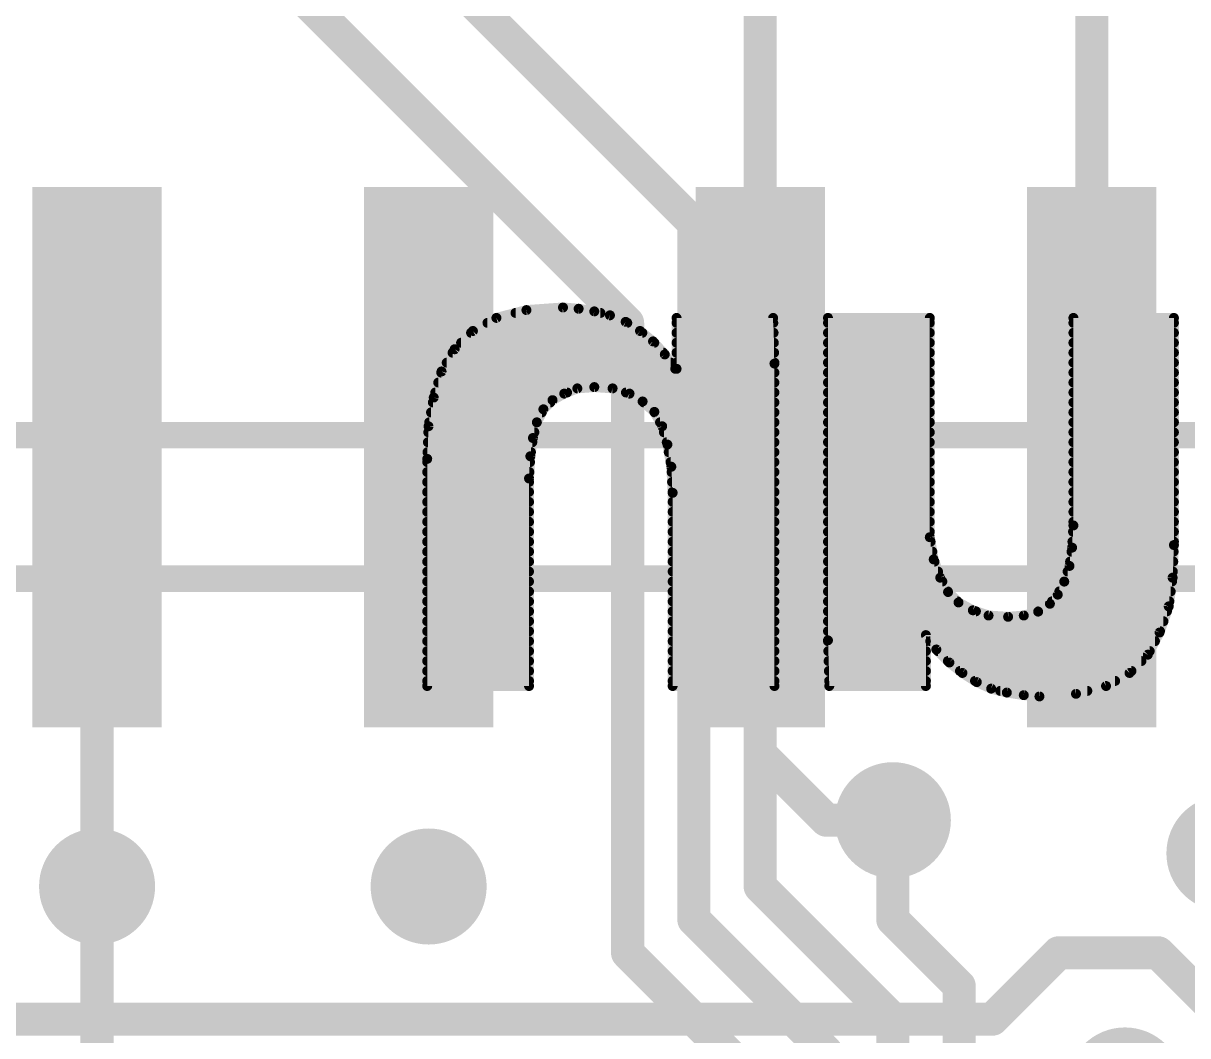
# Model space of a CAD drawing. Extents: x -1 to 106, y -18 to 72.
# Drawn here: x 26.1 to 35.02, y 50.93 to 58.68 of the extents above; entities that cross this region are included whole.
import ezdxf

# ---------------------------------------------------------------- set-up
doc = ezdxf.new("R2010")
doc.units = 0
for name, color, linetype in [('1', 12, 'CONTINUOUS'), ('16', 132, 'CONTINUOUS'), ('18', 110, 'CONTINUOUS'), ('21', 41, 'CONTINUOUS'), ('22', 40, 'CONTINUOUS'), ('51', 53, 'CONTINUOUS')]:
    doc.layers.add(name, color=color, linetype=linetype)

# ---------------------------------------------------------------- blocks, each defined once
blk = doc.blocks.new('RECT')
blk.add_solid([(-0.5, -0.5), (0.5, -0.5), (-0.5, 0.5), (0.5, 0.5)])
blk = doc.blocks.new('ROUNDV')
at = {"const_width": 0.5}
blk.add_lwpolyline([(0, -0.25, 1), (0, 0.25, 1), (0, -0.25)], format="xyb", dxfattribs=at)

msp = doc.modelspace()

# ---------------------------------------------------------------- linework, layer by layer
at = {"layer": '1', "const_width": 0.254}
for points in [[(34.29, 55.3593), (34.29, 59.182)], [(26.67, 55.3593), (26.67, 52.07)], [(31.75, 55.3593), (31.75, 53.086)], [(31.75, 53.086), (32.258, 52.578)], [(32.258, 52.578), (32.766, 52.578)], [(33.528, 51.054), (34.036, 51.562)], [(34.036, 51.562), (34.798, 51.562)], [(34.798, 51.562), (36.068, 50.292)], [(21.336, 51.054), (33.528, 51.054)]]:
    msp.add_lwpolyline(points, dxfattribs=at)
at = {"layer": '1', "const_width": 0.127}
for points in [[(26.7335, 55.3593, 1), (26.6065, 55.3593)], [(31.8135, 55.3593, 1), (31.6865, 55.3593)], [(34.2265, 55.3593, 1), (34.3535, 55.3593)], [(31.7949, 53.1309, 1), (31.7051, 53.0411)], [(31.6865, 53.086, 1), (31.8135, 53.086)], [(32.258, 52.6415, 1), (32.258, 52.5145)], [(32.2131, 52.5331, 1), (32.3029, 52.6229)], [(32.766, 52.5145, 1), (32.766, 52.6415)], [(26.6065, 52.07, 1), (26.7335, 52.07)], [(34.036, 51.6255, 1), (34.036, 51.4985)], [(34.0809, 51.5171, 1), (33.9911, 51.6069)], [(34.8429, 51.6069, 1), (34.7531, 51.5171)], [(34.798, 51.4985, 1), (34.798, 51.6255)], [(33.4831, 51.0989, 1), (33.5729, 51.0091)], [(33.528, 50.9905, 1), (33.528, 51.1175)]]:
    msp.add_lwpolyline(points, format="xyb", dxfattribs=at)
at = {"layer": '16', "const_width": 0.254}
for points in [[(27.94, 59.182), (30.734, 56.388)], [(29.21, 59.182), (31.242, 57.15)], [(31.75, 59.182), (31.75, 52.07)], [(31.242, 57.15), (31.242, 51.816)], [(30.734, 56.388), (30.734, 51.562)], [(32.766, 51.816), (32.766, 52.578)], [(26.67, 52.07), (26.67, 48.006)], [(32.766, 51.054), (31.75, 52.07)], [(31.242, 51.816), (32.258, 50.8)], [(33.274, 51.308), (32.766, 51.816)], [(31.75, 50.546), (30.734, 51.562)], [(33.274, 47.498), (33.274, 51.308)], [(32.766, 47.244), (32.766, 51.054)], [(32.258, 50.8), (32.258, 46.482)]]:
    msp.add_lwpolyline(points, dxfattribs=at)
at = {"layer": '16', "const_width": 0.127}
for points in [[(31.3055, 57.15, 1), (31.1785, 57.15)], [(31.1971, 57.1051, 1), (31.2869, 57.1949)], [(30.7975, 56.388, 1), (30.6705, 56.388)], [(30.6891, 56.3431, 1), (30.7789, 56.4329)], [(32.8295, 52.578, 1), (32.7025, 52.578)], [(26.7335, 52.07, 1), (26.6065, 52.07)], [(31.7949, 52.1149, 1), (31.7051, 52.0251)], [(31.6865, 52.07, 1), (31.8135, 52.07)], [(31.2869, 51.8609, 1), (31.1971, 51.7711)], [(32.8109, 51.8609, 1), (32.7211, 51.7711)], [(31.1785, 51.816, 1), (31.3055, 51.816)], [(32.7025, 51.816, 1), (32.8295, 51.816)], [(30.7789, 51.6069, 1), (30.6891, 51.5171)], [(30.6705, 51.562, 1), (30.7975, 51.562)], [(33.3375, 51.308, 1), (33.2105, 51.308)], [(33.2291, 51.2631, 1), (33.3189, 51.3529)], [(32.8295, 51.054, 1), (32.7025, 51.054)], [(32.7211, 51.0091, 1), (32.8109, 51.0989)], [(32.3215, 50.8, 1), (32.1945, 50.8)]]:
    msp.add_lwpolyline(points, format="xyb", dxfattribs=at)
at = {"layer": '21', "const_width": 0.2032}
msp.add_lwpolyline([(69.79, 54.428), (11.49, 54.428)], dxfattribs=at)
at = {"layer": '22', "const_width": 0.0762}
for points in [[(29.729, 56.426), (29.549, 56.326)], [(29.959, 56.486), (29.729, 56.426)], [(29.8754, 56.4642), (30.5262, 56.4642)], [(30.239, 56.506), (29.959, 56.486)], [(30.359, 56.496), (30.239, 56.506)], [(30.479, 56.476), (30.359, 56.496)], [(30.599, 56.446), (30.479, 56.476)], [(30.719, 56.396), (30.599, 56.446)], [(31.849, 56.426), (31.109, 56.426)], [(31.109, 56.426), (31.109, 56.036)], [(31.859, 56.076), (31.849, 56.426)], [(33.049, 56.426), (32.269, 56.426)], [(32.269, 56.426), (32.269, 53.956)], [(33.049, 54.746), (33.049, 56.426)], [(34.919, 56.426), (34.149, 56.426)], [(34.149, 56.426), (34.149, 54.836)], [(34.919, 54.686), (34.919, 56.426)], [(29.6606, 56.388), (30.7316, 56.388)], [(30.829, 56.326), (30.719, 56.396)], [(31.109, 56.388), (31.8501, 56.388)], [(32.269, 56.388), (33.049, 56.388)], [(34.149, 56.388), (34.919, 56.388)], [(29.549, 56.326), (29.409, 56.186)], [(29.5348, 56.3118), (30.8468, 56.3118)], [(30.929, 56.246), (30.829, 56.326)], [(31.109, 56.3118), (31.8523, 56.3118)], [(32.269, 56.3118), (33.049, 56.3118)], [(34.149, 56.3118), (34.919, 56.3118)], [(29.409, 56.186), (29.309, 56.016)], [(29.3934, 56.1594), (31.0069, 56.1594)], [(29.4586, 56.2356), (30.9384, 56.2356)], [(31.019, 56.146), (30.929, 56.246)], [(31.109, 56.2356), (31.8544, 56.2356)], [(31.109, 56.1594), (31.8566, 56.1594)], [(32.269, 56.2356), (33.049, 56.2356)], [(32.269, 56.1594), (33.049, 56.1594)], [(34.149, 56.2356), (34.919, 56.2356)], [(34.149, 56.1594), (34.919, 56.1594)], [(29.3485, 56.0832), (31.0647, 56.0832)], [(31.099, 56.036), (31.019, 56.146)], [(31.109, 56.0832), (31.8588, 56.0832)], [(31.859, 53.606), (31.859, 56.076)], [(32.269, 56.0832), (33.049, 56.0832)], [(34.149, 56.0832), (34.919, 56.0832)], [(29.309, 56.016), (29.249, 55.816)], [(29.3063, 56.007), (31.859, 56.007)], [(31.109, 56.036), (31.099, 56.036)], [(32.269, 56.007), (33.049, 56.007)], [(34.149, 56.007), (34.919, 56.007)], [(29.2834, 55.9308), (31.859, 55.9308)], [(30.349, 55.886), (30.479, 55.896)], [(30.479, 55.896), (30.619, 55.886)], [(32.269, 55.9308), (33.049, 55.9308)], [(34.149, 55.9308), (34.919, 55.9308)], [(29.249, 55.816), (29.209, 55.596)], [(29.2606, 55.8546), (30.2705, 55.8546)], [(30.159, 55.796), (30.249, 55.846)], [(30.249, 55.846), (30.349, 55.886)], [(30.619, 55.886), (30.749, 55.846)], [(30.7211, 55.8546), (31.859, 55.8546)], [(30.749, 55.846), (30.849, 55.786)], [(32.269, 55.8546), (33.049, 55.8546)], [(34.149, 55.8546), (34.919, 55.8546)], [(29.2422, 55.7784), (30.1414, 55.7784)], [(30.039, 55.626), (30.089, 55.726)], [(30.089, 55.726), (30.159, 55.796)], [(30.849, 55.786), (30.939, 55.706)], [(30.8575, 55.7784), (31.859, 55.7784)], [(32.269, 55.7784), (33.049, 55.7784)], [(34.149, 55.7784), (34.919, 55.7784)], [(29.2145, 55.626), (30.039, 55.626)], [(29.2283, 55.7022), (30.0771, 55.7022)], [(30.009, 55.506), (30.039, 55.626)], [(30.939, 55.706), (30.999, 55.596)], [(30.9411, 55.7022), (31.859, 55.7022)], [(30.9826, 55.626), (31.859, 55.626)], [(32.269, 55.7022), (33.049, 55.7022)], [(32.269, 55.626), (33.049, 55.626)], [(34.149, 55.7022), (34.919, 55.7022)], [(34.149, 55.626), (34.919, 55.626)], [(29.209, 55.596), (29.199, 55.346)], [(29.2072, 55.5498), (30.02, 55.5498)], [(30.999, 55.596), (31.039, 55.456)], [(31.0122, 55.5498), (31.859, 55.5498)], [(32.269, 55.5498), (33.049, 55.5498)], [(34.149, 55.5498), (34.919, 55.5498)], [(29.2041, 55.4736), (30.0044, 55.4736)], [(29.989, 55.366), (30.009, 55.506)], [(31.034, 55.4736), (31.859, 55.4736)], [(31.039, 55.456), (31.069, 55.286)], [(32.269, 55.4736), (33.049, 55.4736)], [(34.149, 55.4736), (34.919, 55.4736)], [(29.2011, 55.3974), (29.9935, 55.3974)], [(29.979, 55.196), (29.989, 55.366)], [(31.0493, 55.3974), (31.859, 55.3974)], [(32.269, 55.3974), (33.049, 55.3974)], [(34.149, 55.3974), (34.919, 55.3974)], [(29.199, 55.346), (29.199, 53.606)], [(29.199, 55.3212), (29.9864, 55.3212)], [(31.0628, 55.3212), (31.859, 55.3212)], [(31.069, 55.286), (31.079, 55.086)], [(32.269, 55.3212), (33.049, 55.3212)], [(34.149, 55.3212), (34.919, 55.3212)], [(29.199, 55.245), (29.9819, 55.245)], [(29.979, 53.606), (29.979, 55.196)], [(31.0711, 55.245), (31.859, 55.245)], [(32.269, 55.245), (33.049, 55.245)], [(34.149, 55.245), (34.919, 55.245)], [(29.199, 55.1688), (29.979, 55.1688)], [(29.199, 55.0926), (29.979, 55.0926)], [(31.0749, 55.1688), (31.859, 55.1688)], [(31.0787, 55.0926), (31.859, 55.0926)], [(32.269, 55.1688), (33.049, 55.1688)], [(32.269, 55.0926), (33.049, 55.0926)], [(34.149, 55.1688), (34.919, 55.1688)], [(34.149, 55.0926), (34.919, 55.0926)], [(29.199, 55.0164), (29.979, 55.0164)], [(31.079, 55.086), (31.079, 53.606)], [(31.079, 55.0164), (31.859, 55.0164)], [(32.269, 55.0164), (33.049, 55.0164)], [(34.149, 55.0164), (34.919, 55.0164)], [(29.199, 54.9402), (29.979, 54.9402)], [(31.079, 54.9402), (31.859, 54.9402)], [(32.269, 54.9402), (33.049, 54.9402)], [(34.149, 54.9402), (34.919, 54.9402)], [(29.199, 54.864), (29.979, 54.864)], [(31.079, 54.864), (31.859, 54.864)], [(32.269, 54.864), (33.049, 54.864)], [(34.149, 54.836), (34.139, 54.666)], [(34.149, 54.864), (34.919, 54.864)], [(29.199, 54.7878), (29.979, 54.7878)], [(31.079, 54.7878), (31.859, 54.7878)], [(32.269, 54.7878), (33.049, 54.7878)], [(33.079, 54.576), (33.049, 54.746)], [(34.1462, 54.7878), (34.919, 54.7878)], [(29.199, 54.7116), (29.979, 54.7116)], [(31.079, 54.7116), (31.859, 54.7116)], [(32.269, 54.7116), (33.0551, 54.7116)], [(34.139, 54.666), (34.119, 54.526)], [(34.1417, 54.7116), (34.919, 54.7116)], [(34.909, 54.436), (34.919, 54.686)], [(29.199, 54.6354), (29.979, 54.6354)], [(29.199, 54.5592), (29.979, 54.5592)], [(31.079, 54.6354), (31.859, 54.6354)], [(31.079, 54.5592), (31.859, 54.5592)], [(32.269, 54.6354), (33.0685, 54.6354)], [(32.269, 54.5592), (33.085, 54.5592)], [(33.129, 54.436), (33.079, 54.576)], [(34.1237, 54.5592), (34.9139, 54.5592)], [(34.1346, 54.6354), (34.917, 54.6354)], [(29.199, 54.483), (29.979, 54.483)], [(31.079, 54.483), (31.859, 54.483)], [(32.269, 54.483), (33.1122, 54.483)], [(34.119, 54.526), (34.079, 54.406)], [(34.1047, 54.483), (34.9109, 54.483)], [(29.199, 54.4068), (29.979, 54.4068)], [(31.079, 54.4068), (31.859, 54.4068)], [(32.269, 54.4068), (33.1449, 54.4068)], [(33.189, 54.326), (33.129, 54.436)], [(34.079, 54.406), (34.029, 54.306)], [(34.0793, 54.4068), (34.905, 54.4068)], [(34.879, 54.216), (34.909, 54.436)], [(29.199, 54.3306), (29.979, 54.3306)], [(31.079, 54.3306), (31.859, 54.3306)], [(32.269, 54.3306), (33.1865, 54.3306)], [(33.269, 54.246), (33.189, 54.326)], [(34.029, 54.306), (33.969, 54.236)], [(34.0413, 54.3306), (34.8946, 54.3306)], [(29.199, 54.2544), (29.979, 54.2544)], [(31.079, 54.2544), (31.859, 54.2544)], [(32.269, 54.2544), (33.2606, 54.2544)], [(33.379, 54.186), (33.269, 54.246)], [(33.969, 54.236), (33.879, 54.176)], [(33.9848, 54.2544), (34.8842, 54.2544)], [(34.809, 54.016), (34.879, 54.216)], [(29.199, 54.1782), (29.979, 54.1782)], [(31.079, 54.1782), (31.859, 54.1782)], [(32.269, 54.1782), (33.4024, 54.1782)], [(33.499, 54.146), (33.379, 54.186)], [(33.649, 54.136), (33.499, 54.146)], [(33.769, 54.146), (33.649, 54.136)], [(33.879, 54.176), (33.769, 54.146)], [(33.8823, 54.1782), (34.8658, 54.1782)], [(29.199, 54.102), (29.979, 54.102)], [(29.199, 54.0258), (29.979, 54.0258)], [(31.079, 54.102), (31.859, 54.102)], [(31.079, 54.0258), (31.859, 54.0258)], [(32.269, 54.102), (34.8391, 54.102)], [(32.269, 54.0258), (34.8124, 54.0258)], [(29.199, 53.9496), (29.979, 53.9496)], [(31.079, 53.9496), (31.859, 53.9496)], [(32.269, 53.956), (32.279, 53.606)], [(32.2692, 53.9496), (33.019, 53.9496)], [(33.019, 53.606), (33.019, 53.996)], [(33.019, 53.996), (33.099, 53.886)], [(33.0527, 53.9496), (34.7738, 53.9496)], [(34.719, 53.846), (34.809, 54.016)], [(29.199, 53.8734), (29.979, 53.8734)], [(31.079, 53.8734), (31.859, 53.8734)], [(32.2714, 53.8734), (33.019, 53.8734)], [(33.099, 53.886), (33.199, 53.786)], [(33.1116, 53.8734), (34.7335, 53.8734)], [(34.579, 53.706), (34.719, 53.846)], [(29.199, 53.7972), (29.979, 53.7972)], [(31.079, 53.7972), (31.859, 53.7972)], [(32.2735, 53.7972), (33.019, 53.7972)], [(33.1878, 53.7972), (34.6702, 53.7972)], [(33.199, 53.786), (33.299, 53.706)], [(29.199, 53.721), (29.979, 53.721)], [(31.079, 53.721), (31.859, 53.721)], [(32.2757, 53.721), (33.019, 53.721)], [(33.2803, 53.721), (34.594, 53.721)], [(33.299, 53.706), (33.409, 53.636)], [(34.399, 53.606), (34.579, 53.706)], [(29.199, 53.6448), (29.979, 53.6448)], [(29.199, 53.606), (29.979, 53.606)], [(31.079, 53.6448), (31.859, 53.6448)], [(31.079, 53.606), (31.859, 53.606)], [(32.2779, 53.6448), (33.019, 53.6448)], [(32.279, 53.606), (33.019, 53.606)], [(33.3952, 53.6448), (34.4688, 53.6448)], [(33.409, 53.636), (33.519, 53.586)], [(33.519, 53.586), (33.639, 53.556)], [(34.169, 53.546), (34.399, 53.606)], [(33.5886, 53.5686), (34.2556, 53.5686)], [(33.639, 53.556), (33.769, 53.536)], [(33.769, 53.536), (33.889, 53.526)], [(33.889, 53.526), (34.169, 53.546)]]:
    msp.add_lwpolyline(points, dxfattribs=at)
at = {"layer": '22', "const_width": 0.0381}
for points in [[(29.7242, 56.4444, 1), (29.7338, 56.4076)], [(29.7383, 56.4093, 1), (29.7197, 56.4427)], [(29.8754, 56.4833, 1), (29.8754, 56.4452)], [(29.9576, 56.505, 1), (29.9604, 56.467)], [(29.9638, 56.4676, 1), (29.9542, 56.5044)], [(30.2406, 56.525, 1), (30.2374, 56.487)], [(30.2404, 56.487, 1), (30.2376, 56.525)], [(30.3621, 56.5148, 1), (30.3559, 56.4772)], [(30.3574, 56.477, 1), (30.3606, 56.515)], [(30.4836, 56.4945, 1), (30.4744, 56.4575)], [(30.4759, 56.4572, 1), (30.4821, 56.4948)], [(30.5262, 56.4452, 1), (30.5262, 56.4833)], [(30.6063, 56.4636, 1), (30.5917, 56.4284)], [(30.5944, 56.4275, 1), (30.6036, 56.4645)], [(31.109, 56.4451, 1), (31.109, 56.407)], [(31.1281, 56.426, 1), (31.09, 56.426)], [(31.868, 56.4265, 1), (31.83, 56.4255)], [(31.849, 56.407, 1), (31.849, 56.4451)], [(32.288, 56.426, 1), (32.2499, 56.426)], [(32.269, 56.4451, 1), (32.269, 56.407)], [(33.068, 56.426, 1), (33.0299, 56.426)], [(33.049, 56.407, 1), (33.049, 56.4451)], [(34.149, 56.4451, 1), (34.149, 56.407)], [(34.1681, 56.426, 1), (34.13, 56.426)], [(34.9381, 56.426, 1), (34.9, 56.426)], [(34.919, 56.407, 1), (34.919, 56.4451)], [(29.6606, 56.4071, 1), (29.6606, 56.369)], [(30.7292, 56.4121, 1), (30.7088, 56.3799)], [(30.7117, 56.3784, 1), (30.7263, 56.4136)], [(30.7316, 56.369, 1), (30.7316, 56.4071)], [(31.109, 56.4071, 1), (31.109, 56.369)], [(31.8501, 56.369, 1), (31.8501, 56.4071)], [(32.269, 56.4071, 1), (32.269, 56.369)], [(33.049, 56.369, 1), (33.049, 56.4071)], [(34.149, 56.4071, 1), (34.149, 56.369)], [(34.919, 56.369, 1), (34.919, 56.4071)], [(29.5348, 56.3309, 1), (29.5348, 56.2928)], [(29.5397, 56.3427, 1), (29.5583, 56.3093)], [(29.5625, 56.3125, 1), (29.5355, 56.3395)], [(30.8409, 56.3409, 1), (30.8171, 56.3111)], [(30.8188, 56.3099, 1), (30.8392, 56.3421)], [(30.8468, 56.2928, 1), (30.8468, 56.3309)], [(31.109, 56.3309, 1), (31.109, 56.2928)], [(31.8523, 56.2928, 1), (31.8523, 56.3309)], [(32.269, 56.3309, 1), (32.269, 56.2928)], [(33.049, 56.2928, 1), (33.049, 56.3309)], [(34.149, 56.3309, 1), (34.149, 56.2928)], [(34.919, 56.2928, 1), (34.919, 56.3309)], [(29.3934, 56.1785, 1), (29.3934, 56.1404)], [(29.3955, 56.1995, 1), (29.4225, 56.1725)], [(29.4254, 56.1763, 1), (29.3926, 56.1957)], [(29.4586, 56.2547, 1), (29.4586, 56.2166)], [(30.9432, 56.2587, 1), (30.9148, 56.2333)], [(30.9171, 56.2311, 1), (30.9409, 56.2609)], [(30.9384, 56.2166, 1), (30.9384, 56.2547)], [(31.0069, 56.1404, 1), (31.0069, 56.1785)], [(31.109, 56.2547, 1), (31.109, 56.2166)], [(31.109, 56.1785, 1), (31.109, 56.1404)], [(31.8544, 56.2166, 1), (31.8544, 56.2547)], [(31.8566, 56.1404, 1), (31.8566, 56.1785)], [(32.269, 56.2547, 1), (32.269, 56.2166)], [(32.269, 56.1785, 1), (32.269, 56.1404)], [(33.049, 56.2166, 1), (33.049, 56.2547)], [(33.049, 56.1404, 1), (33.049, 56.1785)], [(34.149, 56.2547, 1), (34.149, 56.2166)], [(34.149, 56.1785, 1), (34.149, 56.1404)], [(34.919, 56.2166, 1), (34.919, 56.2547)], [(34.919, 56.1404, 1), (34.919, 56.1785)], [(29.3485, 56.1023, 1), (29.3485, 56.0642)], [(31.0344, 56.1572, 1), (31.0036, 56.1348)], [(31.0048, 56.1333, 1), (31.0332, 56.1587)], [(31.0647, 56.0642, 1), (31.0647, 56.1023)], [(31.109, 56.1023, 1), (31.109, 56.0642)], [(31.8781, 56.076, 1), (31.84, 56.076)], [(31.8588, 56.0642, 1), (31.8588, 56.1023)], [(32.269, 56.1023, 1), (32.269, 56.0642)], [(33.049, 56.0642, 1), (33.049, 56.1023)], [(34.149, 56.1023, 1), (34.149, 56.0642)], [(34.919, 56.0642, 1), (34.919, 56.1023)], [(29.3063, 56.0261, 1), (29.3063, 55.988)], [(29.2926, 56.0257, 1), (29.3254, 56.0063)], [(29.3272, 56.0105, 1), (29.2908, 56.0215)], [(31.099, 56.0551, 1), (31.099, 56.017)], [(31.0836, 56.0248, 1), (31.1144, 56.0472)], [(31.09, 56.036, 1), (31.1281, 56.036)], [(31.109, 56.017, 1), (31.109, 56.0551)], [(31.84, 56.0755, 1), (31.878, 56.0765)], [(31.859, 55.988, 1), (31.859, 56.0261)], [(32.269, 56.0261, 1), (32.269, 55.988)], [(33.049, 55.988, 1), (33.049, 56.0261)], [(34.149, 56.0261, 1), (34.149, 55.988)], [(34.919, 55.988, 1), (34.919, 56.0261)], [(29.2834, 55.9499, 1), (29.2834, 55.9118)], [(30.4804, 55.915, 1), (30.4776, 55.877)], [(30.4805, 55.877, 1), (30.4775, 55.915)], [(31.859, 55.9118, 1), (31.859, 55.9499)], [(32.269, 55.9499, 1), (32.269, 55.9118)], [(33.049, 55.9118, 1), (33.049, 55.9499)], [(34.149, 55.9499, 1), (34.149, 55.9118)], [(34.919, 55.9118, 1), (34.919, 55.9499)], [(29.2308, 55.8215, 1), (29.2672, 55.8105)], [(29.2677, 55.8126, 1), (29.2303, 55.8194)], [(29.2606, 55.8737, 1), (29.2606, 55.8356)], [(30.2419, 55.8637, 1), (30.2561, 55.8283)], [(30.2583, 55.8293, 1), (30.2397, 55.8627)], [(30.2705, 55.8356, 1), (30.2705, 55.8737)], [(30.3475, 55.905, 1), (30.3505, 55.867)], [(30.3561, 55.8683, 1), (30.3419, 55.9037)], [(30.6246, 55.9042, 1), (30.6134, 55.8678)], [(30.6176, 55.867, 1), (30.6204, 55.905)], [(30.7211, 55.8737, 1), (30.7211, 55.8356)], [(30.7588, 55.8623, 1), (30.7392, 55.8297)], [(30.7434, 55.8278, 1), (30.7546, 55.8642)], [(31.859, 55.8356, 1), (31.859, 55.8737)], [(32.269, 55.8737, 1), (32.269, 55.8356)], [(33.049, 55.8356, 1), (33.049, 55.8737)], [(34.149, 55.8737, 1), (34.149, 55.8356)], [(34.919, 55.8356, 1), (34.919, 55.8737)], [(29.2422, 55.7975, 1), (29.2422, 55.7594)], [(30.0755, 55.7395, 1), (30.1025, 55.7125)], [(30.106, 55.7175, 1), (30.072, 55.7345)], [(30.1497, 55.8127, 1), (30.1683, 55.7793)], [(30.1414, 55.7594, 1), (30.1414, 55.7975)], [(30.1725, 55.7825, 1), (30.1455, 55.8095)], [(30.8617, 55.8002, 1), (30.8363, 55.7718)], [(30.8575, 55.7975, 1), (30.8575, 55.7594)], [(30.8392, 55.7697, 1), (30.8588, 55.8023)], [(31.859, 55.7594, 1), (31.859, 55.7975)], [(32.269, 55.7975, 1), (32.269, 55.7594)], [(33.049, 55.7594, 1), (33.049, 55.7975)], [(34.149, 55.7975, 1), (34.149, 55.7594)], [(34.919, 55.7594, 1), (34.919, 55.7975)], [(29.2145, 55.6451, 1), (29.2145, 55.607)], [(29.2283, 55.7213, 1), (29.2283, 55.6832)], [(30.0575, 55.6214, 1), (30.0205, 55.6306)], [(30.039, 55.607, 1), (30.039, 55.6451)], [(30.0771, 55.6832, 1), (30.0771, 55.7213)], [(30.9557, 55.7151, 1), (30.9223, 55.6969)], [(30.9411, 55.7213, 1), (30.9411, 55.6832)], [(30.9263, 55.6918, 1), (30.9517, 55.7202)], [(30.9826, 55.6451, 1), (30.9826, 55.607)], [(31.859, 55.6832, 1), (31.859, 55.7213)], [(31.859, 55.607, 1), (31.859, 55.6451)], [(32.269, 55.7213, 1), (32.269, 55.6832)], [(32.269, 55.6451, 1), (32.269, 55.607)], [(33.049, 55.6832, 1), (33.049, 55.7213)], [(33.049, 55.607, 1), (33.049, 55.6451)], [(34.149, 55.7213, 1), (34.149, 55.6832)], [(34.149, 55.6451, 1), (34.149, 55.607)], [(34.919, 55.6832, 1), (34.919, 55.7213)], [(34.919, 55.607, 1), (34.919, 55.6451)], [(29.2072, 55.5689, 1), (29.2072, 55.5308)], [(29.1903, 55.5994, 1), (29.2277, 55.5926)], [(29.228, 55.5952, 1), (29.19, 55.5968)], [(30.022, 55.6345, 1), (30.056, 55.6175)], [(30.02, 55.5308, 1), (30.02, 55.5689)], [(31.0173, 55.6012, 1), (30.9807, 55.5908)], [(30.9823, 55.5869, 1), (31.0157, 55.6051)], [(31.0122, 55.5689, 1), (31.0122, 55.5308)], [(31.859, 55.5308, 1), (31.859, 55.5689)], [(32.269, 55.5689, 1), (32.269, 55.5308)], [(33.049, 55.5308, 1), (33.049, 55.5689)], [(34.149, 55.5689, 1), (34.149, 55.5308)], [(34.919, 55.5308, 1), (34.919, 55.5689)], [(29.2041, 55.4927, 1), (29.2041, 55.4546)], [(29.9905, 55.5106, 1), (30.0275, 55.5014)], [(30.0279, 55.5033, 1), (29.9901, 55.5087)], [(30.0044, 55.4546, 1), (30.0044, 55.4927)], [(31.034, 55.4927, 1), (31.034, 55.4546)], [(31.0578, 55.4593, 1), (31.0202, 55.4527)], [(31.859, 55.4546, 1), (31.859, 55.4927)], [(32.269, 55.4927, 1), (32.269, 55.4546)], [(33.049, 55.4546, 1), (33.049, 55.4927)], [(34.149, 55.4927, 1), (34.149, 55.4546)], [(34.919, 55.4546, 1), (34.919, 55.4927)], [(29.2011, 55.4165, 1), (29.2011, 55.3784)], [(30.008, 55.3649, 1), (29.97, 55.3671)], [(29.9935, 55.3784, 1), (29.9935, 55.4165)], [(31.0207, 55.4508, 1), (31.0573, 55.4612)], [(31.0493, 55.4165, 1), (31.0493, 55.3784)], [(31.859, 55.3784, 1), (31.859, 55.4165)], [(32.269, 55.4165, 1), (32.269, 55.3784)], [(33.049, 55.3784, 1), (33.049, 55.4165)], [(34.149, 55.4165, 1), (34.149, 55.3784)], [(34.919, 55.3784, 1), (34.919, 55.4165)], [(29.2181, 55.346, 1), (29.18, 55.346)], [(29.18, 55.3468, 1), (29.218, 55.3452)], [(29.199, 55.3403, 1), (29.199, 55.3022)], [(29.9701, 55.3687, 1), (30.0079, 55.3633)], [(29.9864, 55.3022, 1), (29.9864, 55.3403)], [(31.0628, 55.3403, 1), (31.0628, 55.3022)], [(31.088, 55.287, 1), (31.05, 55.285)], [(31.0502, 55.2827, 1), (31.0878, 55.2893)], [(31.859, 55.3022, 1), (31.859, 55.3403)], [(32.269, 55.3403, 1), (32.269, 55.3022)], [(33.049, 55.3022, 1), (33.049, 55.3403)], [(34.149, 55.3403, 1), (34.149, 55.3022)], [(34.919, 55.3022, 1), (34.919, 55.3403)], [(29.199, 55.2641, 1), (29.199, 55.226)], [(29.96, 55.1971, 1), (29.998, 55.1949)], [(29.9981, 55.196, 1), (29.96, 55.196)], [(29.9819, 55.226, 1), (29.9819, 55.2641)], [(31.0711, 55.2641, 1), (31.0711, 55.226)], [(31.859, 55.226, 1), (31.859, 55.2641)], [(32.269, 55.2641, 1), (32.269, 55.226)], [(33.049, 55.226, 1), (33.049, 55.2641)], [(34.149, 55.2641, 1), (34.149, 55.226)], [(34.919, 55.226, 1), (34.919, 55.2641)], [(29.199, 55.1879, 1), (29.199, 55.1498)], [(29.199, 55.1117, 1), (29.199, 55.0736)], [(29.979, 55.1498, 1), (29.979, 55.1879)], [(29.979, 55.0736, 1), (29.979, 55.1117)], [(31.0749, 55.1879, 1), (31.0749, 55.1498)], [(31.0787, 55.1117, 1), (31.0787, 55.0736)], [(31.859, 55.1498, 1), (31.859, 55.1879)], [(31.859, 55.0736, 1), (31.859, 55.1117)], [(32.269, 55.1879, 1), (32.269, 55.1498)], [(32.269, 55.1117, 1), (32.269, 55.0736)], [(33.049, 55.1498, 1), (33.049, 55.1879)], [(33.049, 55.0736, 1), (33.049, 55.1117)], [(34.149, 55.1879, 1), (34.149, 55.1498)], [(34.149, 55.1117, 1), (34.149, 55.0736)], [(34.919, 55.1498, 1), (34.919, 55.1879)], [(34.919, 55.0736, 1), (34.919, 55.1117)], [(29.199, 55.0355, 1), (29.199, 54.9974)], [(29.979, 54.9974, 1), (29.979, 55.0355)], [(31.0981, 55.086, 1), (31.06, 55.086)], [(31.06, 55.085, 1), (31.098, 55.087)], [(31.079, 55.0355, 1), (31.079, 54.9974)], [(31.859, 54.9974, 1), (31.859, 55.0355)], [(32.269, 55.0355, 1), (32.269, 54.9974)], [(33.049, 54.9974, 1), (33.049, 55.0355)], [(34.149, 55.0355, 1), (34.149, 54.9974)], [(34.919, 54.9974, 1), (34.919, 55.0355)], [(29.199, 54.9593, 1), (29.199, 54.9212)], [(29.979, 54.9212, 1), (29.979, 54.9593)], [(31.079, 54.9593, 1), (31.079, 54.9212)], [(31.859, 54.9212, 1), (31.859, 54.9593)], [(32.269, 54.9593, 1), (32.269, 54.9212)], [(33.049, 54.9212, 1), (33.049, 54.9593)], [(34.149, 54.9593, 1), (34.149, 54.9212)], [(34.919, 54.9212, 1), (34.919, 54.9593)], [(29.199, 54.8831, 1), (29.199, 54.845)], [(29.979, 54.845, 1), (29.979, 54.8831)], [(31.079, 54.8831, 1), (31.079, 54.845)], [(31.859, 54.845, 1), (31.859, 54.8831)], [(32.269, 54.8831, 1), (32.269, 54.845)], [(33.049, 54.845, 1), (33.049, 54.8831)], [(34.149, 54.8831, 1), (34.149, 54.845)], [(34.168, 54.8349, 1), (34.13, 54.8371)], [(34.919, 54.845, 1), (34.919, 54.8831)], [(29.199, 54.8069, 1), (29.199, 54.7688)], [(29.979, 54.7688, 1), (29.979, 54.8069)], [(31.079, 54.8069, 1), (31.079, 54.7688)], [(31.859, 54.7688, 1), (31.859, 54.8069)], [(32.269, 54.8069, 1), (32.269, 54.7688)], [(33.0678, 54.7493, 1), (33.0302, 54.7427)], [(33.049, 54.7688, 1), (33.049, 54.8069)], [(34.1462, 54.8069, 1), (34.1462, 54.7688)], [(34.13, 54.836, 1), (34.1681, 54.836)], [(34.919, 54.7688, 1), (34.919, 54.8069)], [(29.199, 54.7307, 1), (29.199, 54.6926)], [(29.979, 54.6926, 1), (29.979, 54.7307)], [(31.079, 54.7307, 1), (31.079, 54.6926)], [(31.859, 54.6926, 1), (31.859, 54.7307)], [(32.269, 54.7307, 1), (32.269, 54.6926)], [(33.0299, 54.746, 1), (33.068, 54.746)], [(33.0551, 54.6926, 1), (33.0551, 54.7307)], [(34.12, 54.6671, 1), (34.158, 54.6649)], [(34.1579, 54.6633, 1), (34.1201, 54.6687)], [(34.1417, 54.7307, 1), (34.1417, 54.6926)], [(34.938, 54.6852, 1), (34.9, 54.6868)], [(34.9, 54.686, 1), (34.9381, 54.686)], [(34.919, 54.6926, 1), (34.919, 54.7307)], [(29.199, 54.6545, 1), (29.199, 54.6164)], [(29.199, 54.5783, 1), (29.199, 54.5402)], [(29.979, 54.6164, 1), (29.979, 54.6545)], [(29.979, 54.5402, 1), (29.979, 54.5783)], [(31.079, 54.6545, 1), (31.079, 54.6164)], [(31.079, 54.5783, 1), (31.079, 54.5402)], [(31.859, 54.6164, 1), (31.859, 54.6545)], [(31.859, 54.5402, 1), (31.859, 54.5783)], [(32.269, 54.6545, 1), (32.269, 54.6164)], [(32.269, 54.5783, 1), (32.269, 54.5402)], [(33.0969, 54.5824, 1), (33.0611, 54.5696)], [(33.0602, 54.5727, 1), (33.0978, 54.5793)], [(33.0685, 54.6164, 1), (33.0685, 54.6545)], [(33.085, 54.5402, 1), (33.085, 54.5783)], [(34.1237, 54.5783, 1), (34.1237, 54.5402)], [(34.1346, 54.6545, 1), (34.1346, 54.6164)], [(34.9139, 54.5402, 1), (34.9139, 54.5783)], [(34.917, 54.6164, 1), (34.917, 54.6545)], [(29.199, 54.5021, 1), (29.199, 54.464)], [(29.979, 54.464, 1), (29.979, 54.5021)], [(31.079, 54.5021, 1), (31.079, 54.464)], [(31.859, 54.464, 1), (31.859, 54.5021)], [(32.269, 54.5021, 1), (32.269, 54.464)], [(33.1122, 54.464, 1), (33.1122, 54.5021)], [(34.1047, 54.5021, 1), (34.1047, 54.464)], [(34.1001, 54.5287, 1), (34.1379, 54.5233)], [(34.1371, 54.52, 1), (34.1009, 54.532)], [(34.9109, 54.464, 1), (34.9109, 54.5021)], [(29.199, 54.4259, 1), (29.199, 54.3878)], [(29.979, 54.3878, 1), (29.979, 54.4259)], [(31.079, 54.4259, 1), (31.079, 54.3878)], [(31.859, 54.3878, 1), (31.859, 54.4259)], [(32.269, 54.4259, 1), (32.269, 54.3878)], [(33.1457, 54.4451, 1), (33.1123, 54.4269)], [(33.1111, 54.4296, 1), (33.1469, 54.4424)], [(33.1449, 54.3878, 1), (33.1449, 54.4259)], [(34.0609, 54.412, 1), (34.0971, 54.4)], [(34.0793, 54.4259, 1), (34.0793, 54.3878)], [(34.096, 54.3975, 1), (34.062, 54.4145)], [(34.89, 54.4368, 1), (34.928, 54.4352)], [(34.9279, 54.4334, 1), (34.8901, 54.4386)], [(34.905, 54.3878, 1), (34.905, 54.4259)], [(29.199, 54.3497, 1), (29.199, 54.3116)], [(29.979, 54.3116, 1), (29.979, 54.3497)], [(31.079, 54.3497, 1), (31.079, 54.3116)], [(31.859, 54.3116, 1), (31.859, 54.3497)], [(32.269, 54.3497, 1), (32.269, 54.3116)], [(33.2025, 54.3395, 1), (33.1755, 54.3125)], [(33.1723, 54.3169, 1), (33.2057, 54.3351)], [(33.1865, 54.3116, 1), (33.1865, 54.3497)], [(34.012, 54.3145, 1), (34.046, 54.2975)], [(34.0435, 54.2936, 1), (34.0145, 54.3184)], [(34.0413, 54.3497, 1), (34.0413, 54.3116)], [(34.8946, 54.3116, 1), (34.8946, 54.3497)], [(29.199, 54.2735, 1), (29.199, 54.2354)], [(29.979, 54.2354, 1), (29.979, 54.2735)], [(31.079, 54.2735, 1), (31.079, 54.2354)], [(31.859, 54.2354, 1), (31.859, 54.2735)], [(32.269, 54.2735, 1), (32.269, 54.2354)], [(33.2781, 54.2627, 1), (33.2599, 54.2293)], [(33.2555, 54.2325, 1), (33.2825, 54.2595)], [(33.2606, 54.2354, 1), (33.2606, 54.2735)], [(33.9545, 54.2484, 1), (33.9835, 54.2236)], [(33.9796, 54.2201, 1), (33.9584, 54.2519)], [(33.9848, 54.2735, 1), (33.9848, 54.2354)], [(34.8601, 54.2186, 1), (34.8979, 54.2134)], [(34.897, 54.2097, 1), (34.861, 54.2223)], [(34.8842, 54.2354, 1), (34.8842, 54.2735)], [(29.199, 54.1973, 1), (29.199, 54.1592)], [(29.979, 54.1592, 1), (29.979, 54.1973)], [(31.079, 54.1973, 1), (31.079, 54.1592)], [(31.859, 54.1592, 1), (31.859, 54.1973)], [(32.269, 54.1973, 1), (32.269, 54.1592)], [(33.385, 54.2041, 1), (33.373, 54.1679)], [(33.3699, 54.1693, 1), (33.3881, 54.2027)], [(33.4024, 54.1592, 1), (33.4024, 54.1973)], [(33.5003, 54.165, 1), (33.4977, 54.127)], [(33.493, 54.1279, 1), (33.505, 54.1641)], [(33.6474, 54.155, 1), (33.6506, 54.117)], [(33.6477, 54.117, 1), (33.6503, 54.155)], [(33.764, 54.1644, 1), (33.774, 54.1276)], [(33.7706, 54.127, 1), (33.7674, 54.165)], [(33.8684, 54.1919, 1), (33.8896, 54.1601)], [(33.8823, 54.1973, 1), (33.8823, 54.1592)], [(33.884, 54.1576, 1), (33.874, 54.1944)], [(34.8658, 54.1592, 1), (34.8658, 54.1973)], [(29.199, 54.1211, 1), (29.199, 54.083)], [(29.199, 54.0449, 1), (29.199, 54.0068)], [(29.979, 54.083, 1), (29.979, 54.1211)], [(29.979, 54.0068, 1), (29.979, 54.0449)], [(31.079, 54.1211, 1), (31.079, 54.083)], [(31.079, 54.0449, 1), (31.079, 54.0068)], [(31.859, 54.083, 1), (31.859, 54.1211)], [(31.859, 54.0068, 1), (31.859, 54.0449)], [(32.269, 54.1211, 1), (32.269, 54.083)], [(32.269, 54.0449, 1), (32.269, 54.0068)], [(34.8124, 54.0068, 1), (34.8124, 54.0449)], [(34.8391, 54.083, 1), (34.8391, 54.1211)], [(29.199, 53.9687, 1), (29.199, 53.9306)], [(29.979, 53.9306, 1), (29.979, 53.9687)], [(31.079, 53.9687, 1), (31.079, 53.9306)], [(31.859, 53.9306, 1), (31.859, 53.9687)], [(32.2499, 53.956, 1), (32.288, 53.956)], [(32.288, 53.9565, 1), (32.25, 53.9555)], [(32.2692, 53.9687, 1), (32.2692, 53.9306)], [(33.038, 53.996, 1), (32.9999, 53.996)], [(33.0344, 54.0072, 1), (33.0036, 53.9848)], [(33.019, 53.9306, 1), (33.019, 53.9687)], [(33.0527, 53.9687, 1), (33.0527, 53.9306)], [(34.7738, 53.9306, 1), (34.7738, 53.9687)], [(34.791, 54.0223, 1), (34.827, 54.0097)], [(34.8258, 54.0071, 1), (34.7922, 54.0249)], [(29.199, 53.8925, 1), (29.199, 53.8544)], [(29.979, 53.8544, 1), (29.979, 53.8925)], [(31.079, 53.8925, 1), (31.079, 53.8544)], [(31.859, 53.8544, 1), (31.859, 53.8925)], [(32.2714, 53.8925, 1), (32.2714, 53.8544)], [(33.019, 53.8544, 1), (33.019, 53.8925)], [(33.1125, 53.8995, 1), (33.0855, 53.8725)], [(33.0836, 53.8748, 1), (33.1144, 53.8972)], [(33.1116, 53.8925, 1), (33.1116, 53.8544)], [(34.7325, 53.8325, 1), (34.7055, 53.8595)], [(34.7335, 53.8544, 1), (34.7335, 53.8925)], [(29.199, 53.8163, 1), (29.199, 53.7782)], [(29.979, 53.7782, 1), (29.979, 53.8163)], [(31.079, 53.8163, 1), (31.079, 53.7782)], [(31.859, 53.7782, 1), (31.859, 53.8163)], [(32.2735, 53.8163, 1), (32.2735, 53.7782)], [(33.019, 53.7782, 1), (33.019, 53.8163)], [(33.1878, 53.8163, 1), (33.1878, 53.7782)], [(33.2109, 53.8009, 1), (33.1871, 53.7711)], [(33.1855, 53.7725, 1), (33.2125, 53.7995)], [(34.6702, 53.7782, 1), (34.6702, 53.8163)], [(34.7022, 53.8549, 1), (34.7358, 53.8371)], [(29.199, 53.7401, 1), (29.199, 53.702)], [(29.979, 53.702, 1), (29.979, 53.7401)], [(31.079, 53.7401, 1), (31.079, 53.702)], [(31.859, 53.702, 1), (31.859, 53.7401)], [(32.2757, 53.7401, 1), (32.2757, 53.702)], [(33.019, 53.702, 1), (33.019, 53.7401)], [(33.2803, 53.7401, 1), (33.2803, 53.702)], [(33.3092, 53.7221, 1), (33.2888, 53.6899)], [(33.2871, 53.6911, 1), (33.3109, 53.7209)], [(34.5655, 53.7195, 1), (34.5925, 53.6925)], [(34.5883, 53.6893, 1), (34.5697, 53.7227)], [(34.594, 53.702, 1), (34.594, 53.7401)], [(29.199, 53.6639, 1), (29.199, 53.6258)], [(29.199, 53.6251, 1), (29.199, 53.587)], [(29.18, 53.606, 1), (29.2181, 53.606)], [(29.96, 53.606, 1), (29.9981, 53.606)], [(29.979, 53.6258, 1), (29.979, 53.6639)], [(29.979, 53.587, 1), (29.979, 53.6251)], [(31.079, 53.6639, 1), (31.079, 53.6258)], [(31.079, 53.6251, 1), (31.079, 53.587)], [(31.06, 53.606, 1), (31.0981, 53.606)], [(31.84, 53.606, 1), (31.8781, 53.606)], [(31.859, 53.6258, 1), (31.859, 53.6639)], [(31.859, 53.587, 1), (31.859, 53.6251)], [(32.2779, 53.6639, 1), (32.2779, 53.6258)], [(32.279, 53.6251, 1), (32.279, 53.587)], [(32.26, 53.6055, 1), (32.298, 53.6065)], [(32.9999, 53.606, 1), (33.038, 53.606)], [(33.019, 53.6258, 1), (33.019, 53.6639)], [(33.019, 53.587, 1), (33.019, 53.6251)], [(33.3952, 53.6639, 1), (33.3952, 53.6258)], [(33.4169, 53.6533, 1), (33.4011, 53.6187)], [(33.3988, 53.6199, 1), (33.4192, 53.6521)], [(33.5236, 53.6045, 1), (33.5144, 53.5675)], [(33.5111, 53.5687, 1), (33.5269, 53.6033)], [(34.3897, 53.6227, 1), (34.4083, 53.5893)], [(34.4038, 53.5876, 1), (34.3942, 53.6244)], [(34.4688, 53.6258, 1), (34.4688, 53.6639)], [(33.5886, 53.5877, 1), (33.5886, 53.5496)], [(33.6419, 53.5748, 1), (33.6361, 53.5372)], [(33.6344, 53.5375, 1), (33.6436, 53.5745)], [(33.7706, 53.555, 1), (33.7674, 53.517)], [(33.7661, 53.5172, 1), (33.7719, 53.5548)], [(33.8876, 53.545, 1), (33.8904, 53.507)], [(33.8874, 53.507, 1), (33.8906, 53.545)], [(34.1642, 53.5644, 1), (34.1738, 53.5276)], [(34.1704, 53.527, 1), (34.1676, 53.565)], [(34.2556, 53.5496, 1), (34.2556, 53.5877)]]:
    msp.add_lwpolyline(points, format="xyb", dxfattribs=at)
at = {"layer": '51', "const_width": 0.2032}
msp.add_lwpolyline([(68.69, 55.528), (12.59, 55.528)], dxfattribs=at)

# ---------------------------------------------------------------- block references
at = {"layer": '1', "xscale": 4.1402, "yscale": 0.9906, "rotation": 270}
for p in [(26.67, 55.3593), (29.21, 55.3593), (31.75, 55.3593), (34.29, 55.3593)]:
    msp.add_blockref('RECT', p, dxfattribs=at)
at = {"layer": '18', "xscale": 0.889, "yscale": 0.889}
for p in [(32.766, 52.578), (32.766, 52.578), (35.306, 52.324), (35.306, 52.324), (26.67, 52.07), (26.67, 52.07), (29.21, 52.07), (29.21, 52.07), (34.544, 50.546), (34.544, 50.546)]:
    msp.add_blockref('ROUNDV', p, dxfattribs=at)

doc.saveas('drawing.dxf')
